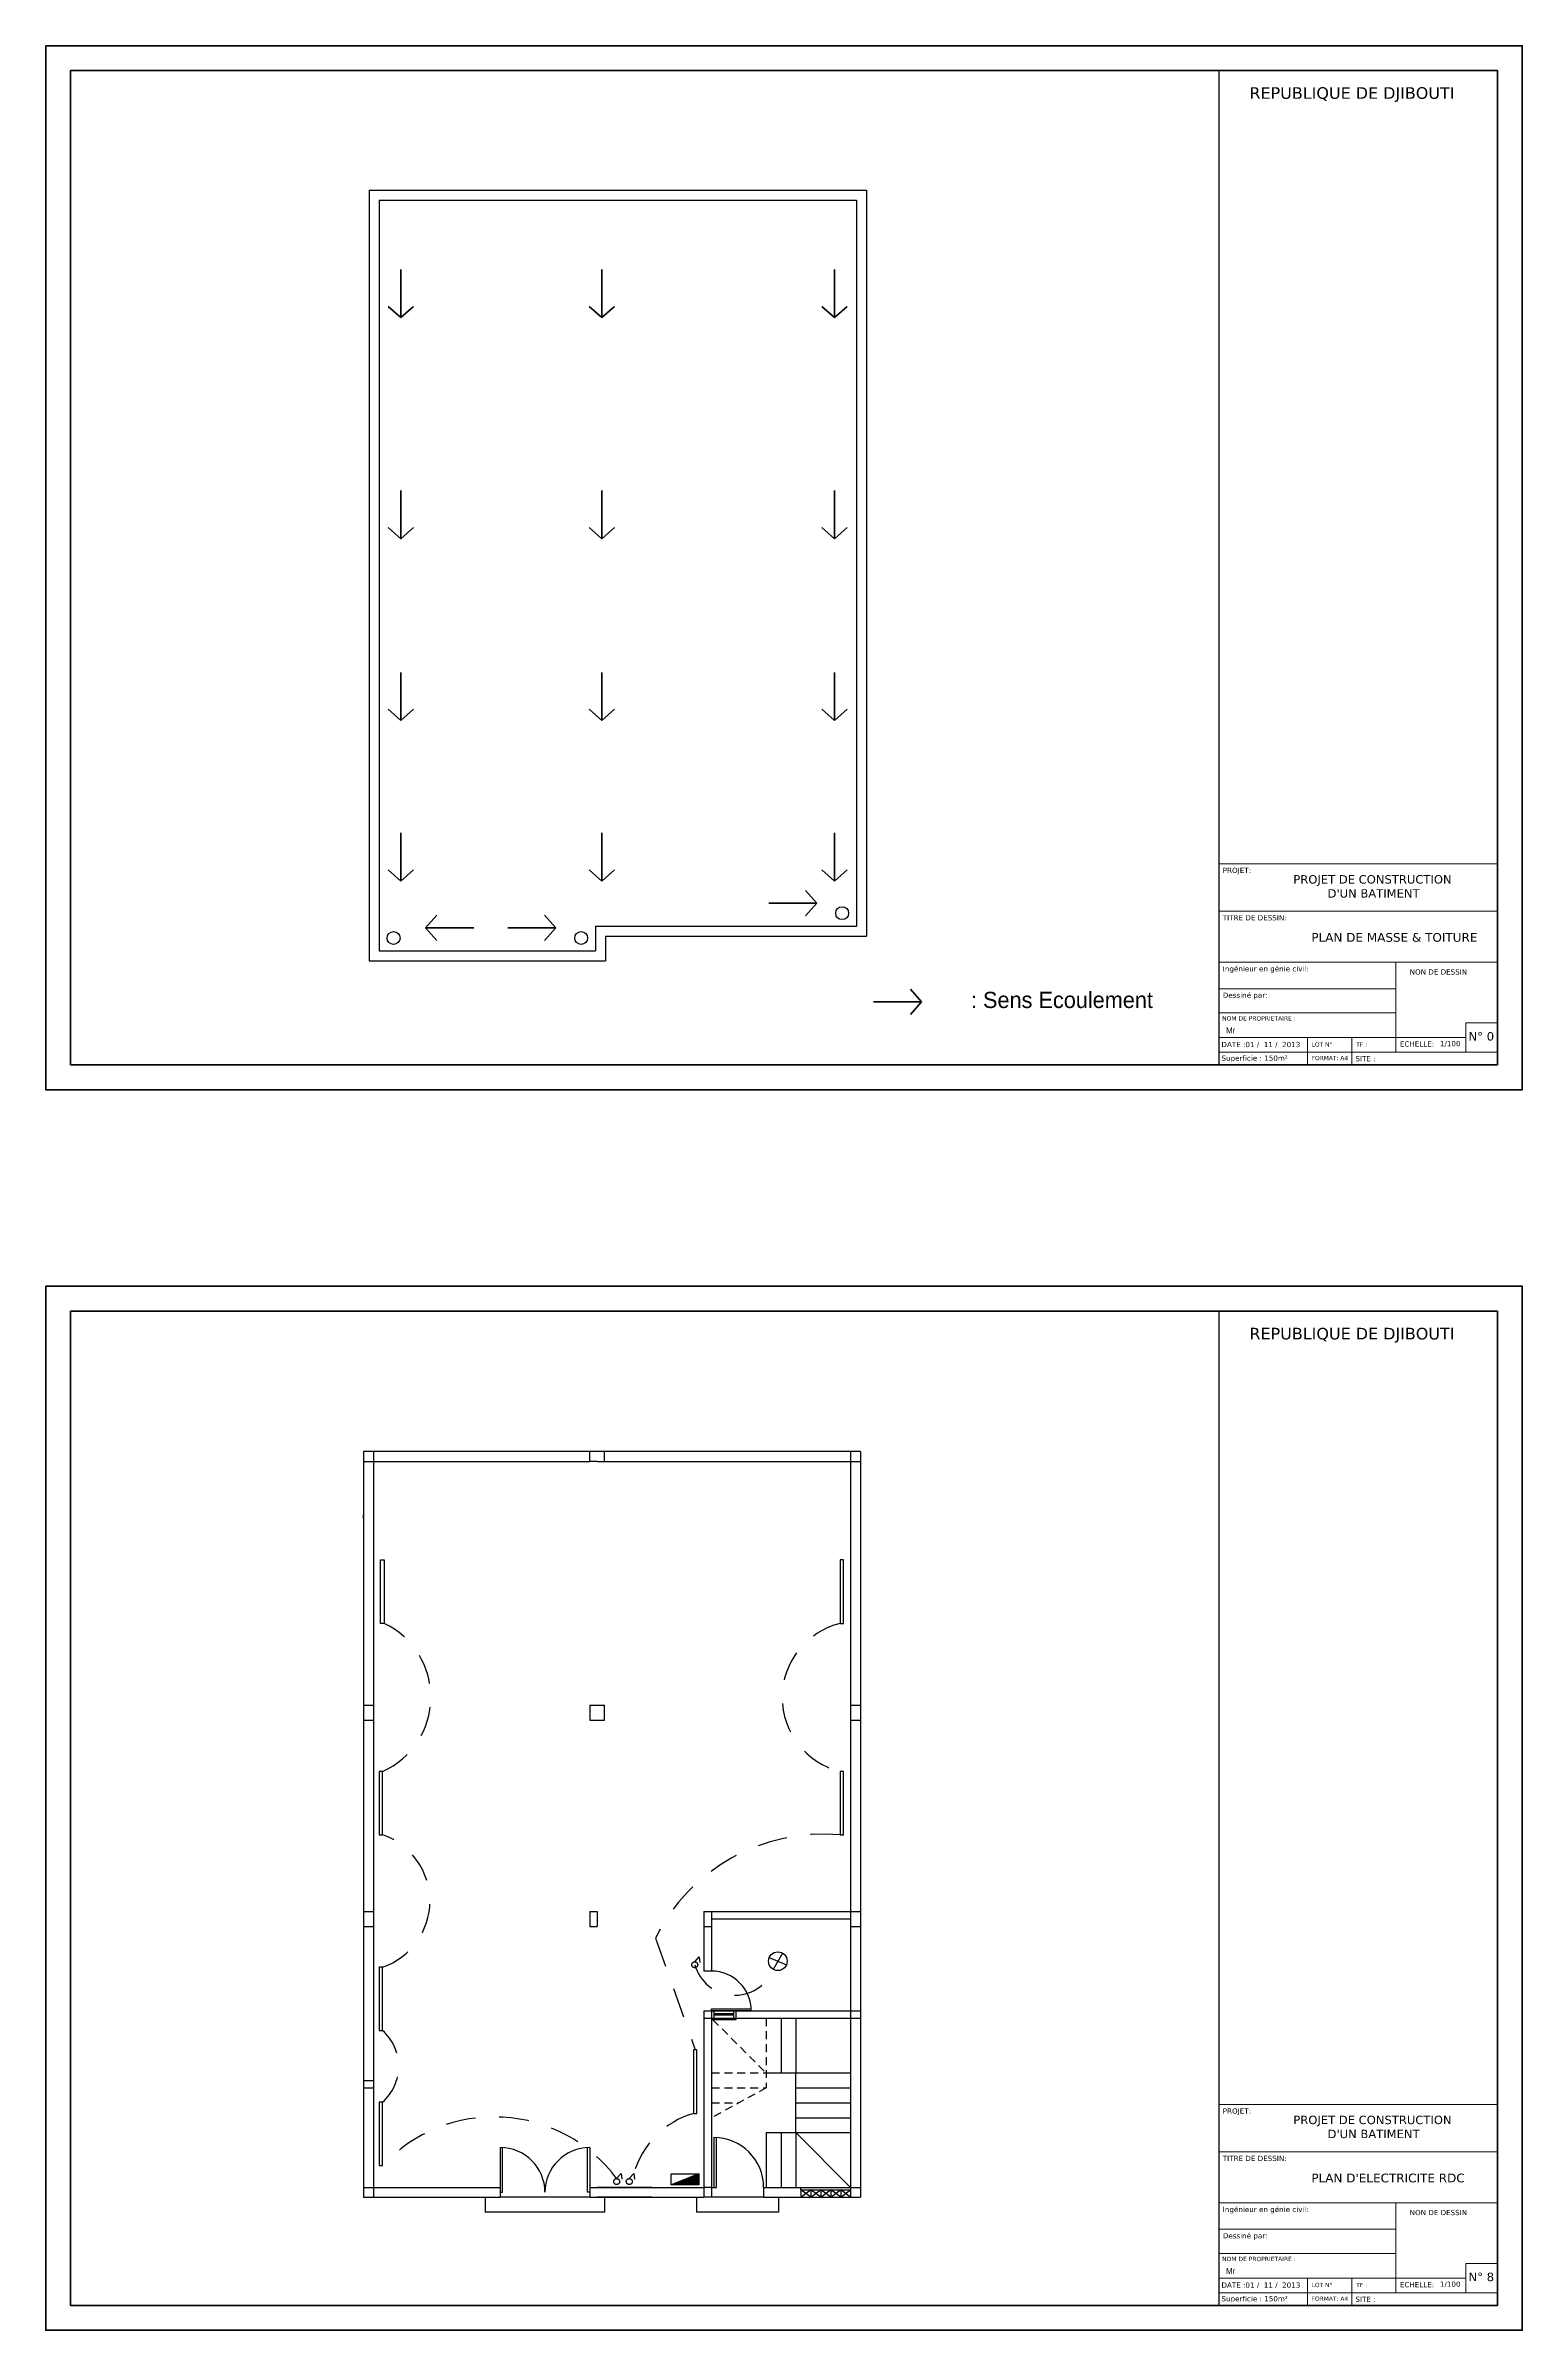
# Model space of a CAD drawing. Extents: x -110 to 3211, y -163 to 893.
# Drawn here: x 122.69 to 152.39, y 0.45 to 46.41 of the extents above; entities that cross this region are included whole.
import ezdxf

# ---------------------------------------------------------------- set-up
doc = ezdxf.new("R2010")
doc.units = 0
doc.header["$LTSCALE"] = 0.8
doc.header["$MEASUREMENT"] = 0
doc.linetypes.add('DASHED', pattern=[0.75, 0.5, -0.25])
doc.linetypes.add('JIS_02_0.7', pattern=[1.35, 0.75, -0.6])
doc.layers.get('0').update_dxf_attribs({"color": 5, "linetype": 'CONTINUOUS'})
for name, color, linetype in [('CALQUES2', 1, 'CONTINUOUS'), ('COMBLDG', 7, 'CONTINUOUS'), ('COTATITION', 5, 'CONTINUOUS'), ('ST-SANITAIRE', 180, 'CONTINUOUS'), ('STR', 5, 'CONTINUOUS'), ('WALL', 6, 'CONTINUOUS'), ('électricité', 1, 'CONTINUOUS')]:
    doc.layers.add(name, color=color, linetype=linetype)

msp = doc.modelspace()

# ---------------------------------------------------------------- hatches: boundary and pattern name
at = {"layer": 'WALL'}
h = msp.add_hatch(dxfattribs=at)
h.set_pattern_fill('NET', scale=0.1, angle=45, style=0)
h.set_pattern_definition([(45, (-29.638753, -95.692825), (-0.0088388348, 0.0088388348), []), (135, (-29.638753, -95.692825), (-0.0088388348, -0.0088388348), [])])
h.paths.add_polyline_path([(136.576, 6.699), (136.576, 6.729), (136.084, 6.729), (136.084, 6.699)])
at = {"layer": 'électricité', "lineweight": 25}
msp.add_hatch(color=256, dxfattribs=at).paths.add_polyline_path([(135.829, 3.38), (135.829, 3.604), (135.274, 3.38)])

# ---------------------------------------------------------------- linework, layer by layer
at = {"color": 5, "lineweight": 40}
for p, q in [((123.193, 45.907), (123.193, 25.907)), ((123.193, 45.907), (151.893, 45.907)), ((151.893, 45.907), (151.893, 25.907)), ((123.193, 25.907), (151.893, 25.907)), ((123.193, 20.953), (123.193, 0.953)), ((123.193, 20.953), (151.893, 20.953)), ((151.893, 20.953), (151.893, 0.953)), ((123.193, 0.953), (151.893, 0.953))]:
    msp.add_line(p, q, dxfattribs=at)
at = {"color": 5, "lineweight": 100}
for points in [[(122.693, 46.407), (152.393, 46.407), (152.393, 25.407), (122.693, 25.407)], [(122.693, 21.453), (152.393, 21.453), (152.393, 0.453), (122.693, 0.453)]]:
    msp.add_lwpolyline(points, close=True, dxfattribs=at)
at = {"layer": 'CALQUES2', "color": 7, "linetype": 'Continuous', "lineweight": 35}
for p, q in [((129.836, 41.904), (129.836, 40.937)), ((133.879, 41.904), (133.879, 40.937)), ((138.557, 41.904), (138.557, 40.937)), ((129.836, 40.937), (129.581, 41.162)), ((129.836, 40.937), (130.091, 41.162)), ((133.879, 40.937), (133.624, 41.162)), ((133.879, 40.937), (134.134, 41.162)), ((138.557, 40.937), (138.302, 41.162)), ((138.557, 40.937), (138.812, 41.162)), ((129.836, 37.457), (129.836, 36.489)), ((133.879, 37.457), (133.879, 36.489)), ((138.557, 37.457), (138.557, 36.489)), ((129.836, 36.489), (129.581, 36.714)), ((129.836, 36.489), (130.091, 36.714)), ((133.879, 36.489), (133.624, 36.714)), ((133.879, 36.489), (134.134, 36.714)), ((138.557, 36.489), (138.302, 36.714)), ((138.557, 36.489), (138.812, 36.714)), ((129.836, 33.801), (129.836, 32.834)), ((133.879, 33.801), (133.879, 32.834)), ((138.557, 33.801), (138.557, 32.834)), ((129.836, 32.834), (129.581, 33.059)), ((129.836, 32.834), (130.091, 33.059)), ((133.879, 32.834), (133.624, 33.059)), ((133.879, 32.834), (134.134, 33.059)), ((138.557, 32.834), (138.302, 33.059)), ((138.557, 32.834), (138.812, 33.059)), ((129.836, 30.572), (129.836, 29.605)), ((133.879, 30.572), (133.879, 29.605)), ((138.557, 30.572), (138.557, 29.605)), ((129.836, 29.605), (129.581, 29.829)), ((129.836, 29.605), (130.091, 29.829)), ((133.879, 29.605), (133.624, 29.829)), ((133.879, 29.605), (134.134, 29.829)), ((138.202, 29.162), (137.977, 29.417)), ((138.557, 29.605), (138.302, 29.829)), ((138.557, 29.605), (138.812, 29.829)), ((137.235, 29.162), (138.202, 29.162)), ((138.202, 29.162), (137.977, 28.907)), ((130.335, 28.662), (130.56, 28.917)), ((131.303, 28.662), (130.335, 28.662)), ((130.335, 28.662), (130.56, 28.407)), ((131.986, 28.662), (132.953, 28.662)), ((132.953, 28.662), (132.729, 28.917)), ((132.953, 28.662), (132.729, 28.407)), ((139.343, 27.176), (140.31, 27.176)), ((140.31, 27.176), (140.086, 27.431)), ((140.31, 27.176), (140.086, 26.921))]:
    msp.add_line(p, q, dxfattribs=at)
at = {"layer": 'COMBLDG', "color": 7, "lineweight": 30}
for p, q in [((146.294, 25.907), (146.294, 45.907)), ((146.294, 0.953), (146.294, 20.953))]:
    msp.add_line(p, q, dxfattribs=at)
at = {"layer": 'COMBLDG', "color": 7, "lineweight": 9}
for p, q in [((146.294, 29.949, 0.176), (151.893, 29.949, -0.565)), ((146.294, 28.996, 0.176), (151.893, 28.996, -0.565)), ((146.294, 27.97, 0.176), (151.893, 27.97, -0.565)), ((149.851, 27.97, -0.295), (149.851, 26.162, -0.532)), ((146.294, 27.439, 0), (149.851, 27.439, -0.47)), ((146.294, 26.951, 0.176), (149.851, 26.951, -0.295)), ((151.254, 26.75, -1.065), (151.893, 26.75, -1.13)), ((151.254, 26.75, 0), (151.254, 26.162, 0)), ((146.294, 26.456), (151.254, 26.456, -0.5)), ((148.072, 26.456, 0.039), (148.072, 25.907, -0.033)), ((148.962, 25.907, 0), (148.962, 26.456, 0)), ((146.294, 26.162, 0), (151.893, 26.162)), ((146.294, 4.995, 0.176), (151.893, 4.995, -0.565)), ((146.294, 4.042, 0.176), (151.893, 4.042, -0.565)), ((146.294, 3.016, 0.176), (151.893, 3.016, -0.565)), ((149.851, 3.016, -0.295), (149.851, 1.208, -0.532)), ((146.294, 2.485, 0), (149.851, 2.485, -0.47)), ((146.294, 1.997, 0.176), (149.851, 1.997, -0.295)), ((146.294, 1.502), (151.254, 1.502, -0.5)), ((148.072, 1.502, 0.039), (148.072, 0.953, -0.033)), ((148.962, 0.953, 0), (148.962, 1.502, 0)), ((151.254, 1.797, -1.065), (151.893, 1.797, -1.13)), ((151.254, 1.797, 0), (151.254, 1.208, 0)), ((146.294, 1.208, 0), (151.893, 1.208))]:
    msp.add_line(p, q, dxfattribs=at)
at = {"layer": 'ST-SANITAIRE', "ltscale": 0.3}
for centre in [(138.713, 28.958), (129.69, 28.458), (133.464, 28.458)]:
    msp.add_circle(centre, 0.13, dxfattribs=at)
at = {"layer": 'STR', "color": 252, "linetype": 'DASHED', "ltscale": 0.4}
for p, q in [((136.114, 6.699), (137.184, 5.629)), ((137.184, 6.729), (137.184, 5.329)), ((136.084, 5.629), (137.184, 5.629)), ((136.084, 5.329), (137.184, 5.329)), ((137.184, 5.329), (136.084, 4.729)), ((136.084, 5.029), (136.634, 5.029))]:
    msp.add_line(p, q, dxfattribs=at)
at = {"layer": 'STR', "color": 252}
for p, q in [((137.484, 6.729), (137.484, 5.629)), ((137.784, 6.729), (137.784, 5.629)), ((137.184, 5.629), (138.884, 5.629)), ((137.784, 4.429), (137.784, 5.629)), ((137.784, 5.329), (138.884, 5.329)), ((137.784, 5.029), (138.884, 5.029)), ((137.784, 4.729), (138.884, 4.729)), ((137.184, 4.429), (138.884, 4.429)), ((137.184, 4.429), (137.184, 3.329)), ((137.484, 4.429), (137.484, 3.329)), ((137.784, 4.429), (137.784, 3.329)), ((137.784, 4.429), (138.884, 3.329)), ((131.535, 3.129), (131.535, 2.829)), ((133.935, 2.829), (131.535, 2.829)), ((133.635, 3.129), (131.835, 3.129)), ((133.935, 3.129), (133.935, 2.829)), ((135.784, 3.129), (135.784, 2.829)), ((137.434, 2.829), (135.784, 2.829)), ((137.134, 3.129), (136.084, 3.129)), ((137.434, 3.129), (137.434, 2.829))]:
    msp.add_line(p, q, dxfattribs=at)
at = {"layer": 'WALL', "color": 7}
for p, q in [((129.202, 43.498), (129.202, 27.998)), ((129.202, 43.498), (139.202, 43.498)), ((129.402, 43.298), (129.402, 28.198)), ((129.402, 43.298), (139.002, 43.298)), ((139.002, 43.298), (139.002, 28.698)), ((139.202, 43.498), (139.202, 28.498)), ((133.753, 28.698), (139.002, 28.698)), ((133.753, 28.698), (133.753, 28.198)), ((133.953, 28.498), (139.202, 28.498)), ((133.953, 28.498), (133.953, 27.998)), ((129.402, 28.198), (133.753, 28.198)), ((129.202, 27.998), (133.953, 27.998)), ((129.084, 18.129), (129.084, 3.129)), ((129.084, 18.129), (129.084, 4.304)), ((139.084, 18.129), (129.084, 18.129)), ((129.084, 17.929), (133.635, 17.929)), ((129.284, 18.129), (129.284, 3.129)), ((133.635, 17.929), (133.635, 18.129)), ((133.785, 17.929), (133.635, 17.929)), ((133.785, 17.929), (139.084, 17.929)), ((133.935, 17.929), (133.935, 18.129)), ((138.884, 18.129), (138.884, 7.779)), ((139.084, 18.129), (139.084, 7.779)), ((129.084, 16.929), (129.084, 16.854)), ((129.084, 16.929), (129.084, 16.854)), ((129.084, 16.779), (129.084, 16.854)), ((129.084, 16.779), (129.084, 16.854)), ((129.084, 13.029), (129.284, 13.029)), ((133.635, 13.029), (133.935, 13.029)), ((133.635, 13.029), (133.635, 12.729)), ((133.935, 12.729), (133.935, 13.029)), ((138.884, 13.029), (139.084, 13.029)), ((129.084, 12.729), (129.284, 12.729)), ((133.635, 12.729), (133.935, 12.729)), ((138.884, 12.729), (139.084, 12.729)), ((129.084, 8.879), (129.284, 8.879)), ((133.635, 8.879), (133.785, 8.879)), ((133.635, 8.879), (133.635, 8.579)), ((133.635, 8.879), (133.635, 8.579)), ((133.785, 8.879), (133.785, 8.579)), ((133.785, 8.879), (133.785, 8.579)), ((135.934, 8.879), (139.084, 8.879)), ((135.934, 8.879), (135.934, 7.679)), ((136.084, 8.879), (136.084, 7.679)), ((129.084, 8.579), (129.284, 8.579)), ((133.635, 8.579), (133.785, 8.579)), ((135.934, 8.579), (136.084, 8.579)), ((136.084, 8.729), (138.884, 8.729)), ((138.884, 8.579), (139.084, 8.579)), ((136.084, 7.679), (135.934, 7.679)), ((138.884, 7.779), (138.884, 3.279)), ((139.084, 7.779), (139.084, 3.129)), ((136.084, 6.879), (136.084, 6.919)), ((136.084, 6.919), (136.883, 6.919)), ((135.934, 6.879), (139.084, 6.879)), ((135.934, 6.879), (135.934, 3.129)), ((135.934, 6.729), (139.084, 6.729)), ((136.084, 6.879), (136.084, 3.129)), ((136.884, 6.879), (136.084, 6.879)), ((136.576, 6.699), (136.084, 6.699)), ((136.134, 6.879), (136.134, 6.729)), ((136.526, 6.819), (136.134, 6.819)), ((136.526, 6.789), (136.134, 6.789)), ((136.526, 6.879), (136.526, 6.729)), ((136.576, 6.879), (136.576, 6.729)), ((136.576, 6.729), (136.576, 6.699)), ((129.084, 5.479), (129.284, 5.479)), ((129.084, 5.329), (129.284, 5.329)), ((136.134, 4.329), (136.134, 3.329)), ((136.184, 3.329), (136.184, 4.327)), ((131.835, 4.129), (131.835, 3.229)), ((131.88, 3.229), (131.88, 4.128)), ((133.59, 3.229), (133.59, 4.128)), ((133.635, 4.129), (133.635, 3.229)), ((129.084, 3.329), (131.835, 3.329)), ((131.835, 3.329), (131.835, 3.129)), ((131.835, 3.229), (131.88, 3.229)), ((133.635, 3.229), (133.59, 3.229)), ((133.635, 3.329), (135.934, 3.329)), ((133.635, 3.329), (133.635, 3.129)), ((134.884, 3.329), (133.785, 3.329)), ((135.884, 3.329), (135.934, 3.329)), ((136.084, 3.329), (135.934, 3.329)), ((136.084, 3.329), (136.134, 3.329)), ((136.134, 3.329), (136.184, 3.329)), ((137.134, 3.329), (139.084, 3.329)), ((137.134, 3.329), (137.134, 3.129)), ((137.884, 3.279), (137.884, 3.329)), ((137.884, 3.279), (137.884, 3.129)), ((137.884, 3.129), (138.079, 3.279)), ((138.084, 3.129), (137.884, 3.279)), ((137.884, 3.279), (138.884, 3.279)), ((138.084, 3.279), (138.084, 3.129)), ((138.084, 3.129), (138.279, 3.279)), ((138.284, 3.129), (138.084, 3.279)), ((138.284, 3.279), (138.284, 3.129)), ((138.284, 3.129), (138.479, 3.279)), ((138.484, 3.129), (138.284, 3.279)), ((138.484, 3.279), (138.484, 3.129)), ((138.484, 3.129), (138.679, 3.279)), ((138.684, 3.129), (138.484, 3.279)), ((138.684, 3.279), (138.684, 3.129)), ((138.684, 3.129), (138.879, 3.279)), ((138.884, 3.129), (138.684, 3.279)), ((138.884, 3.279), (138.884, 3.129)), ((129.084, 3.129), (131.835, 3.129)), ((133.635, 3.129), (135.934, 3.129)), ((134.884, 3.129), (133.785, 3.129)), ((136.084, 3.129), (135.934, 3.129)), ((137.134, 3.129), (138.934, 3.129)), ((138.934, 3.129), (139.084, 3.129)), ((138.934, 3.129), (139.084, 3.129)), ((138.934, 3.129), (139.084, 3.129))]:
    msp.add_line(p, q, dxfattribs=at)
for centre, radius, start, end in [((136.084, 6.879), 0.8, 0, 90), ((136.134, 3.329), 1, 0, 90), ((131.835, 3.229), 0.9, 0, 90), ((133.635, 3.229), 0.9, 90, 180)]:
    msp.add_arc(centre, radius, start, end, dxfattribs=at)
at = {"layer": 'électricité', "linetype": 'JIS_02_0.7'}
for p, q in [((134.957, 8.343), (135.756, 6.093)), ((135.748, 7.865), (135.837, 7.966)), ((135.748, 7.865), (135.837, 7.966)), ((135.837, 7.966), (135.85, 7.852)), ((135.837, 7.966), (135.85, 7.852)), ((134.177, 3.505), (134.266, 3.605)), ((134.266, 3.605), (134.279, 3.492)), ((134.431, 3.505), (134.52, 3.605)), ((134.52, 3.605), (134.533, 3.492))]:
    msp.add_line(p, q, dxfattribs=at)
at = {"layer": 'électricité'}
for p, q in [((137.248, 7.953), (137.591, 7.802)), ((137.51, 8.042), (137.328, 7.714))]:
    msp.add_line(p, q, dxfattribs=at)
at = {"layer": 'électricité', "lineweight": 25}
msp.add_line((135.829, 3.604), (135.274, 3.38), dxfattribs=at)
at = {"layer": 'électricité'}
for points in [[(129.498, 15.949), (129.498, 14.673), (129.427, 14.673), (129.427, 15.949), (129.498, 15.949)], [(138.67, 15.949), (138.67, 14.673), (138.741, 14.673), (138.741, 15.949), (138.67, 15.949)], [(129.398, 11.695), (129.398, 10.418), (129.469, 10.418), (129.469, 11.695), (129.398, 11.695)], [(138.67, 11.695), (138.67, 10.418), (138.741, 10.418), (138.741, 11.695), (138.67, 11.695)], [(129.398, 7.759), (129.398, 6.483), (129.469, 6.483), (129.469, 7.759), (129.398, 7.759)], [(135.72, 6.093), (135.72, 4.816), (135.791, 4.816), (135.791, 6.093), (135.72, 6.093)], [(129.398, 5.044), (129.398, 3.767), (129.469, 3.767), (129.469, 5.044), (129.398, 5.044)]]:
    msp.add_lwpolyline(points, dxfattribs=at)
at = {"layer": 'électricité', "lineweight": 25}
msp.add_lwpolyline([(135.274, 3.604), (135.829, 3.604), (135.829, 3.38), (135.274, 3.38)], close=True, dxfattribs=at)
at = {"layer": 'électricité', "linetype": 'JIS_02_0.7'}
for centre in [(135.748, 7.806), (135.748, 7.806), (134.177, 3.445), (134.431, 3.445)]:
    msp.add_circle(centre, 0.0596, dxfattribs=at)
at = {"layer": 'électricité'}
msp.add_circle((137.419, 7.878), 0.188, dxfattribs=at)
at = {"layer": 'électricité', "linetype": 'JIS_02_0.7'}
for centre, radius, start, end in [((128.802, 13.19), 1.638, 294.0462, 64.7617), ((139.037, 13.183), 1.532, 103.7348, 256.1693), ((129.017, 9.089), 1.404, 288.7794, 71.1131), ((138.33, 6.665), 3.768, 84.7874, 153.5536), ((136.554, 8.029), 0.836, 195.5228, 337.8182), ((128.833, 5.763), 0.96, 311.4592, 48.5408), ((131.714, 1.682), 3.064, 36.509, 137.1069), ((136.215, 3.123), 1.762, 106.2153, 164.1147)]:
    msp.add_arc(centre, radius, start, end, dxfattribs=at)

# ---------------------------------------------------------------- texts
at = {"layer": 'COMBLDG', "color": 7, "lineweight": 9, "attachment_point": 1}
for s, insert, char_height, width in [('\\pi1.6214;{\\fVerdana|b0|i0|c0|p34;REPUBLIQUE DE DJIBOUTI}', (145.283, 45.572, -0.623), 0.23381, 7.52173), ('{\\fVerdana|b0|i0|c0|p34;\\C55;PROJET:}', (146.368, 29.871, -0.147), 0.10489, 11.75043), ("\\pi1.5704;{\\fVerdana|b0|i0|c0|p34;PROJET DE CONSTRUCTION \\P\\pi2.259;D'UN BATIMENT }", (146.217, 29.723, 0.603), 0.16932, 6.38547), ('{\\fVerdana|b0|i0|c0|p34;\\C55;TITRE DE DESSIN:}', (146.368, 28.918, -0.147), 0.10489, 11.75043), ('{\\fVerdana|b0|i0|c0|p34;PLAN DE MASSE & TOITURE}', (148.15, 28.559, -0.663), 0.17573, 5.65342), ('{\\fVerdana|b0|i0|c0|p34;\\C55;Ingénieur en génie civil:}', (146.368, 27.892, -0.147), 0.10489, 11.75043), ('{\\fVerdana|b0|i0|c0|p34;NON DE DESSIN}', (150.128, 27.829, -0.478), 0.10489, 11.75043), ('{\\fVerdana|b0|i0|c0|p34;\\C55;Dessiné par:}', (146.369, 27.361, -0.323), 0.10489, 11.75043), ('{\\fVerdana|b0|i0|c0|p34;\\C55;NOM DE PROPRIETAIRE :}', (146.356, 26.886, -0.094), 0.08772, 9.82617), ('{\\fArial|b0|i0|c0|p34; \\fColonna MT|b0|i0|c0|p82; \\H1.143x;Mr }', (146.352, 26.66, -0.176), 0.10489, 11.75043), ('{\\fVerdana|b0|i0|c0|p34;DATE :01 /  11 /  2013}', (146.342, 26.369, -0.323), 0.10489, 11.75043), ('{\\fVerdana|b0|i0|c0|p34;LOT N° }', (148.155, 26.362, -0.228), 0.08651, 9.69138), ('{\\fVerdana|b0|i0|c0|p34;TF : }', (149.054, 26.362, -0.267), 0.08651, 9.69138), ('{\\fVerdana|b0|i0|c0|p34;ECHELLE:}', (149.931, 26.379, -0.668), 0.10489, 11.75043), ('{\\fVerdana|b0|i0|c0|p34;1/100}', (150.736, 26.387, -0.565), 0.10489, 11.75043), ('{\\fVerdana|b0|i0|c0|p34;N° 0}', (151.311, 26.566, -0.12), 0.1704, 19.08879), ('{\\fVerdana|b0|i0|c0|p34;Superficie : 150m²}', (146.342, 26.094, -0.32), 0.10489, 11.75043), ('{\\fVerdana|b0|i0|c0|p34;FORMAT: A4}', (148.155, 26.087, -0.264), 0.08651, 9.69138), ('{\\fVerdana|b0|i0|c0|p34;SITE : }', (149.036, 26.084, -0.323), 0.10489, 11.75043), ('\\pi1.6214;{\\fVerdana|b0|i0|c0|p34;REPUBLIQUE DE DJIBOUTI}', (145.283, 20.618, -0.623), 0.23381, 7.52173), ('{\\fVerdana|b0|i0|c0|p34;\\C55;PROJET:}', (146.368, 4.917, -0.147), 0.10489, 11.75043), ("\\pi1.5704;{\\fVerdana|b0|i0|c0|p34;PROJET DE CONSTRUCTION \\P\\pi2.259;D'UN BATIMENT }", (146.217, 4.77, 0.603), 0.16932, 6.38547), ('{\\fVerdana|b0|i0|c0|p34;\\C55;TITRE DE DESSIN:}', (146.368, 3.964, -0.147), 0.10489, 11.75043), ("{\\fVerdana|b0|i0|c0|p34;PLAN D'ELECTRICITE RDC}", (148.15, 3.605, -0.098), 0.17573, 5.65342), ('{\\fVerdana|b0|i0|c0|p34;\\C55;Ingénieur en génie civil:}', (146.368, 2.938, -0.147), 0.10489, 11.75043), ('{\\fVerdana|b0|i0|c0|p34;NON DE DESSIN}', (150.128, 2.875, -0.478), 0.10489, 11.75043), ('{\\fVerdana|b0|i0|c0|p34;\\C55;Dessiné par:}', (146.369, 2.407, -0.323), 0.10489, 11.75043), ('{\\fVerdana|b0|i0|c0|p34;\\C55;NOM DE PROPRIETAIRE :}', (146.356, 1.932, -0.094), 0.08772, 9.82617), ('{\\fVerdana|b0|i0|c0|p34;DATE :01 /  11 /  2013}', (146.342, 1.415, -0.323), 0.10489, 11.75043), ('{\\fArial|b0|i0|c0|p34; \\fColonna MT|b0|i0|c0|p82; \\H1.143x;Mr }', (146.352, 1.706, -0.176), 0.10489, 11.75043), ('{\\fVerdana|b0|i0|c0|p34;LOT N° }', (148.155, 1.408, -0.228), 0.08651, 9.69138), ('{\\fVerdana|b0|i0|c0|p34;TF : }', (149.054, 1.408, -0.267), 0.08651, 9.69138), ('{\\fVerdana|b0|i0|c0|p34;ECHELLE:}', (149.931, 1.425, -0.668), 0.10489, 11.75043), ('{\\fVerdana|b0|i0|c0|p34;1/100}', (150.736, 1.433, -0.565), 0.10489, 11.75043), ('{\\fVerdana|b0|i0|c0|p34;N° 8}', (151.311, 1.613, -0.12), 0.1704, 19.08879), ('{\\fVerdana|b0|i0|c0|p34;Superficie : 150m²}', (146.342, 1.141, -0.32), 0.10489, 11.75043), ('{\\fVerdana|b0|i0|c0|p34;FORMAT: A4}', (148.155, 1.133, -0.264), 0.08651, 9.69138), ('{\\fVerdana|b0|i0|c0|p34;SITE : }', (149.036, 1.13, -0.323), 0.10489, 11.75043)]:
    msp.add_mtext(s, dxfattribs=dict(at, insert=insert, char_height=char_height, width=width))
at = {"layer": 'COTATITION', "ltscale": 0.3, "insert": (143.134, 27.211), "char_height": 0.32605, "attachment_point": 5}
msp.add_mtext(': Sens Ecoulement ', dxfattribs=at)

doc.saveas('drawing.dxf')
